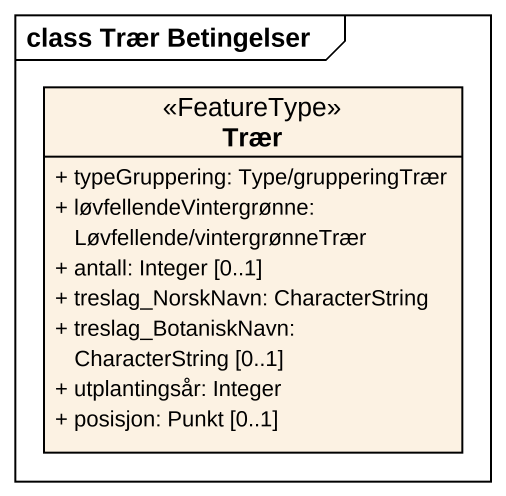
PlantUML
@startuml
mainframe class Trær Betingelser
hide circle
hide empty members
skinparam classAttributeIconSize 0
class Trær <<FeatureType>> {
  + typeGruppering: Type/grupperingTrær
  + løvfellendeVintergrønne: Løvfellende/vintergrønneTrær
  + antall: Integer [0..1]
  + treslag_NorskNavn: CharacterString
  + treslag_BotaniskNavn: CharacterString [0..1]
  + utplantingsår: Integer
  + posisjon: Punkt [0..1]
}
@enduml
